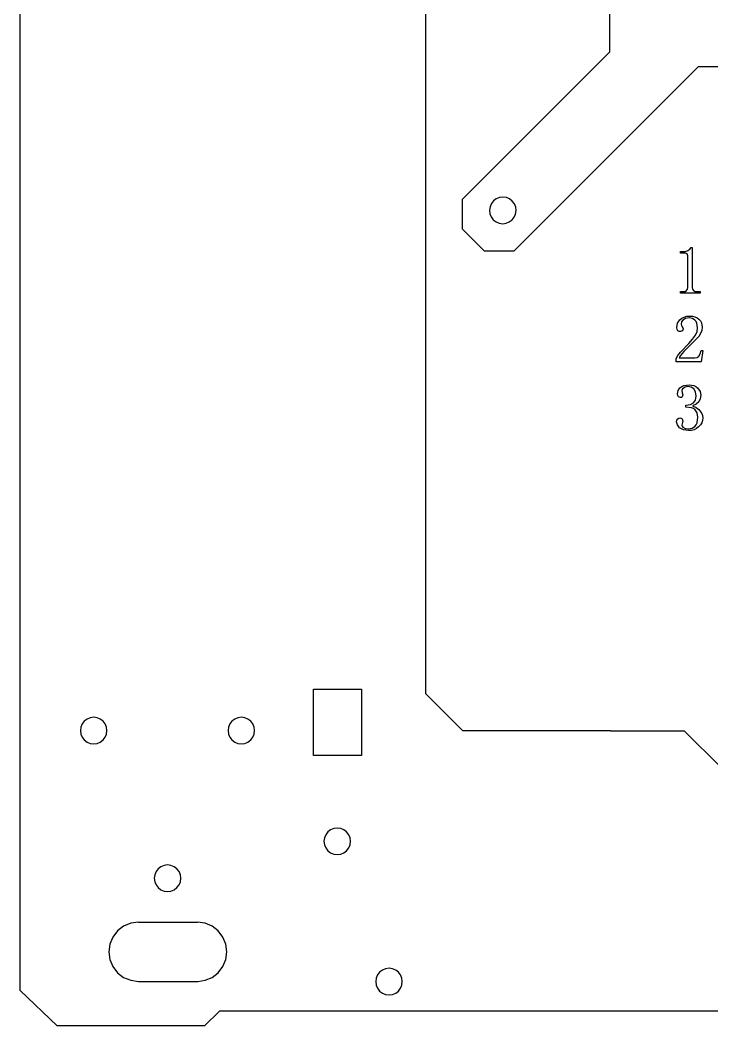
# Model space of a CAD drawing. Extents: x 23 to 722, y 14 to 384.
# Drawn here: x 23 to 116.8, y 13.8 to 150.1 of the extents above; entities that cross this region are included whole.
import ezdxf

# ---------------------------------------------------------------- set-up
doc = ezdxf.new("R2010")
doc.units = 0
doc.layers.get('0').update_dxf_attribs({"linetype": 'CONTINUOUS'})

msp = doc.modelspace()

# ---------------------------------------------------------------- linework, layer by layer
at = {"color": 7}
for p, q in [((23.024398, 18.615393), (23.024398, 378.807126)), ((78.024392, 58.807154), (78.024392, 338.80713)), ((102.954037, 145.807146), (102.954037, 165.807143)), ((82.954038, 125.807147), (102.954037, 145.807146)), ((89.954038, 118.807147), (114.954036, 143.807145)), ((114.954036, 143.807145), (270.954023, 143.807145)), ((82.954038, 125.807147), (82.954038, 121.807146)), ((87.185175, 125.604475), (86.894972, 125.234905)), ((87.561143, 125.886341), (87.185175, 125.604475)), ((87.997253, 126.061296), (87.561143, 125.886341)), ((88.463783, 126.117416), (87.997253, 126.061296)), ((88.928945, 126.050877), (88.463783, 126.117416)), ((89.361033, 125.866213), (88.928945, 126.050877)), ((89.730603, 125.57601), (89.361033, 125.866213)), ((90.012469, 125.200042), (89.730603, 125.57601)), ((86.710308, 124.802817), (86.643769, 124.337658)), ((86.643769, 124.337658), (86.699889, 123.871128)), ((86.894972, 125.234905), (86.710308, 124.802817)), ((90.187422, 124.763932), (90.012469, 125.200042)), ((90.177005, 123.832243), (90.243544, 124.297402)), ((90.243544, 124.297402), (90.187422, 124.763932)), ((86.699889, 123.871128), (86.874844, 123.435018)), ((86.874844, 123.435018), (87.156711, 123.05905)), ((87.156711, 123.05905), (87.526281, 122.768847)), ((87.526281, 122.768847), (87.958368, 122.584183)), ((88.890057, 122.573763), (89.326167, 122.748719)), ((89.326167, 122.748719), (89.702135, 123.030585)), ((89.702135, 123.030585), (89.992338, 123.400155)), ((89.992338, 123.400155), (90.177005, 123.832243)), ((82.954038, 121.807146), (85.954037, 118.807147)), ((87.958368, 122.584183), (88.423527, 122.517644)), ((88.423527, 122.517644), (88.890057, 122.573763)), ((88.024391, 118.807147), (85.954037, 118.807147)), ((89.954038, 118.807147), (88.024391, 118.807147)), ((112.512111, 118.509964), (112.512111, 118.728147)), ((112.512111, 118.728147), (112.839384, 118.728147)), ((112.839384, 118.728147), (113.223475, 118.764509)), ((113.223475, 118.764509), (113.539383, 118.873602)), ((113.539383, 118.873602), (113.787112, 119.055418)), ((113.787112, 119.055418), (113.966656, 119.309965)), ((113.966656, 119.309965), (114.112111, 119.309965)), ((114.112111, 119.309965), (114.112111, 113.891784)), ((113.166658, 118.509964), (112.512111, 118.509964)), ((113.439383, 118.428148), (113.166658, 118.509964)), ((113.530293, 118.18269), (113.439383, 118.428148)), ((113.530293, 113.891784), (113.530293, 118.18269)), ((112.512111, 113.091783), (112.512111, 113.309966)), ((112.512111, 113.309966), (112.839384, 113.309966)), ((112.839384, 113.309966), (113.141656, 113.346327)), ((113.141656, 113.346327), (113.357567, 113.45542)), ((113.357567, 113.45542), (113.487113, 113.637236)), ((113.487113, 113.637236), (113.530293, 113.891784)), ((114.112111, 113.891784), (114.155293, 113.637236)), ((114.155293, 113.637236), (114.284839, 113.45542)), ((114.284839, 113.45542), (114.500747, 113.346327)), ((114.500747, 113.346327), (114.803019, 113.309966)), ((114.803019, 113.309966), (115.166656, 113.309966)), ((115.166656, 113.309966), (115.166656, 113.091783)), ((115.166656, 113.091783), (112.512111, 113.091783)), ((112.139383, 109.028147), (112.439385, 109.491784)), ((112.439385, 109.491784), (112.725748, 109.714511)), ((112.675746, 109.209965), (112.621201, 108.909966)), ((112.839384, 109.45542), (112.675746, 109.209965)), ((112.725748, 109.714511), (113.039384, 109.873603)), ((113.212112, 109.6736), (112.839384, 109.45542)), ((113.039384, 109.873603), (113.380294, 109.969056)), ((113.675747, 109.746329), (113.212112, 109.6736)), ((113.380294, 109.969056), (113.748476, 110.000874)), ((114.130294, 109.6736), (113.675747, 109.746329)), ((113.748476, 110.000874), (114.141656, 109.973611)), ((114.475748, 109.45542), (114.130294, 109.6736)), ((114.141656, 109.973611), (114.484839, 109.891783)), ((114.634837, 109.266782), (114.475748, 109.45542)), ((114.484839, 109.891783), (114.77802, 109.755419)), ((114.748474, 109.028147), (114.634837, 109.266782)), ((114.77802, 109.755419), (115.021202, 109.56451)), ((115.021202, 109.56451), (115.212111, 109.332693)), ((115.212111, 109.332693), (115.348475, 109.073601)), ((115.348475, 109.073601), (115.457565, 108.473603)), ((112.039383, 108.437238), (112.139383, 109.028147)), ((112.075747, 108.182694), (112.039383, 108.437238)), ((112.184838, 108.000875), (112.075747, 108.182694)), ((112.321202, 107.919047), (112.184838, 108.000875)), ((112.512111, 107.891785), (112.321202, 107.919047)), ((112.784839, 107.982691), (112.512111, 107.891785)), ((112.621201, 108.909966), (112.657565, 108.709966)), ((112.657565, 108.709966), (112.766656, 108.546328)), ((112.766656, 108.546328), (112.848475, 108.419057)), ((112.875737, 108.255419), (112.784839, 107.982691)), ((112.848475, 108.419057), (112.875737, 108.255419)), ((114.539384, 107.400873), (114.764383, 107.914512)), ((114.839383, 108.400874), (114.748474, 109.028147)), ((114.764383, 107.914512), (114.839383, 108.400874)), ((115.405292, 108.057692), (115.248476, 107.64633)), ((115.457565, 108.473603), (115.405292, 108.057692)), ((114.621203, 106.837239), (112.993929, 105.191784)), ((113.639383, 106.291785), (114.164384, 106.859966)), ((114.164384, 106.859966), (114.539384, 107.400873)), ((114.987112, 107.23951), (114.621203, 106.837239)), ((115.248476, 107.64633), (114.987112, 107.23951)), ((112.159838, 104.641784), (112.521201, 105.109965)), ((112.521201, 105.109965), (113.639383, 106.291785)), ((112.993929, 105.191784), (112.541657, 104.662239)), ((115.191656, 104.900875), (115.312111, 105.346329)), ((115.312111, 105.346329), (115.530294, 105.346329)), ((115.530294, 105.346329), (115.312111, 103.782694)), ((111.930293, 104.255419), (112.159838, 104.641784)), ((111.930293, 103.782694), (111.930293, 104.255419)), ((115.312111, 103.782694), (111.930293, 103.782694)), ((112.541657, 104.662239), (112.330292, 104.328148)), ((112.330292, 104.328148), (114.475748, 104.328148)), ((114.475748, 104.328148), (114.773476, 104.391783)), ((114.773476, 104.391783), (115.012112, 104.582692)), ((115.012112, 104.582692), (115.191656, 104.900875)), ((112.112112, 99.45542), (112.193931, 99.891784)), ((112.193931, 99.891784), (112.439385, 100.255421)), ((112.439385, 100.255421), (112.69393, 100.44633)), ((112.69393, 100.44633), (112.984839, 100.582692)), ((112.80302, 100.146328), (112.69393, 99.891784)), ((112.69393, 99.891784), (112.766656, 99.600875)), ((112.766656, 99.600875), (112.839384, 99.34633)), ((113.148474, 100.364511), (112.80302, 100.146328)), ((112.984839, 100.582692), (113.675747, 100.691785)), ((113.530293, 100.437237), (113.148474, 100.364511)), ((113.98484, 100.364511), (113.530293, 100.437237)), ((113.675747, 100.691785), (114.330294, 100.582692)), ((114.330294, 100.146328), (113.98484, 100.364511)), ((114.330294, 100.582692), (114.603019, 100.44633)), ((114.575748, 99.719058), (114.330294, 100.146328)), ((114.657564, 99.164511), (114.575748, 99.719058)), ((114.603019, 100.44633), (114.839383, 100.255421)), ((114.839383, 100.255421), (115.166656, 99.791784)), ((115.166656, 99.791784), (115.275747, 99.273601)), ((112.148476, 99.228146), (112.112112, 99.45542)), ((112.257566, 99.055421), (112.148476, 99.228146)), ((112.512111, 98.946325), (112.257566, 99.055421)), ((112.655294, 98.97133), (112.512111, 98.946325)), ((112.757565, 99.04633), (112.655294, 98.97133)), ((112.839384, 99.34633), (112.757565, 99.04633)), ((113.859838, 98.005422), (114.30302, 98.237239)), ((114.30302, 98.237239), (114.56893, 98.623601)), ((114.56893, 98.623601), (114.657564, 99.164511)), ((114.993928, 98.382693), (114.641655, 98.059967)), ((115.205293, 98.787239), (114.993928, 98.382693)), ((115.275747, 99.273601), (115.205293, 98.787239)), ((113.239383, 97.928149), (113.859838, 98.005422)), ((113.239383, 97.673602), (113.239383, 97.928149)), ((114.012111, 97.582692), (113.239383, 97.673602)), ((114.296201, 97.469058), (114.012111, 97.582692)), ((114.641655, 98.059967), (114.148475, 97.819056)), ((114.148475, 97.819056), (114.657564, 97.609966)), ((114.51211, 97.309967), (114.296201, 97.469058)), ((114.784838, 96.873603), (114.51211, 97.309967)), ((114.657564, 97.609966), (115.021202, 97.346331)), ((114.875747, 96.291785), (114.784838, 96.873603)), ((115.021202, 97.346331), (115.40302, 96.809965)), ((115.40302, 96.809965), (115.498474, 96.521331)), ((112.003022, 95.673603), (112.039383, 95.900876)), ((112.103021, 95.25542), (112.003022, 95.673603)), ((112.039383, 95.900876), (112.148476, 96.073602)), ((112.148476, 96.073602), (112.293931, 96.182692)), ((112.293931, 96.182692), (112.439385, 96.219056)), ((112.439385, 96.219056), (112.69393, 96.109966)), ((112.69393, 96.109966), (112.80302, 95.955421)), ((112.80302, 95.564513), (112.69393, 95.237239)), ((112.80302, 95.955421), (112.839384, 95.782693)), ((112.839384, 95.782693), (112.80302, 95.564513)), ((114.650749, 95.269057), (114.775748, 95.546329)), ((114.775748, 95.546329), (114.875747, 96.291785)), ((115.39393, 95.546329), (115.223473, 95.250876)), ((115.496202, 95.869056), (115.39393, 95.546329)), ((115.530294, 96.219056), (115.496202, 95.869056)), ((115.498474, 96.521331), (115.530294, 96.219056)), ((112.403021, 94.873602), (112.103021, 95.25542)), ((112.641657, 94.698604), (112.403021, 94.873602)), ((112.921203, 94.573602), (112.641657, 94.698604)), ((112.69393, 95.237239), (112.730294, 95.091785)), ((112.730294, 95.091785), (112.839384, 94.94633)), ((112.839384, 94.94633), (113.148474, 94.782695)), ((113.603021, 94.473602), (112.921203, 94.573602)), ((113.148474, 94.782695), (113.566657, 94.728147)), ((113.566657, 94.728147), (114.084839, 94.809966)), ((114.016657, 94.50542), (113.603021, 94.473602)), ((114.384839, 94.600876), (114.016657, 94.50542)), ((114.084839, 94.809966), (114.475748, 95.05542)), ((114.707566, 94.759968), (114.384839, 94.600876)), ((114.475748, 95.05542), (114.650749, 95.269057)), ((114.984838, 94.982695), (114.707566, 94.759968)), ((115.223473, 95.250876), (114.984838, 94.982695)), ((62.774395, 50.457096), (62.774395, 59.457095)), ((62.774395, 59.457095), (69.274394, 59.457095)), ((69.274394, 59.457095), (69.274394, 50.457096)), ((83.024393, 53.807152), (78.024392, 58.807154)), ((31.434315, 54.727617), (31.254556, 54.293467)), ((31.720316, 55.10045), (31.434315, 54.727617)), ((32.093067, 55.386558), (31.720316, 55.10045)), ((32.527167, 55.566441), (32.093067, 55.386558)), ((32.993034, 55.627841), (32.527167, 55.566441)), ((33.458915, 55.566574), (32.993034, 55.627841)), ((33.893066, 55.386815), (33.458915, 55.566574)), ((34.265901, 55.100814), (33.893066, 55.386815)), ((34.552007, 54.728063), (34.265901, 55.100814)), ((34.731889, 54.293963), (34.552007, 54.728063)), ((51.44816, 54.727617), (51.268401, 54.293467)), ((51.734161, 55.10045), (51.44816, 54.727617)), ((52.106912, 55.386558), (51.734161, 55.10045)), ((52.541012, 55.566441), (52.106912, 55.386558)), ((53.006876, 55.627841), (52.541012, 55.566441)), ((53.47276, 55.566574), (53.006876, 55.627841)), ((53.906911, 55.386815), (53.47276, 55.566574)), ((54.279744, 55.100814), (53.906911, 55.386815)), ((54.565852, 54.728063), (54.279744, 55.100814)), ((54.745735, 54.293963), (54.565852, 54.728063)), ((31.254556, 54.293467), (31.193291, 53.827583)), ((31.193291, 53.827583), (31.254692, 53.361718)), ((31.254692, 53.361718), (31.434574, 52.927618)), ((34.552263, 52.928064), (34.732022, 53.362215)), ((34.79329, 53.828099), (34.731889, 54.293963)), ((34.732022, 53.362215), (34.79329, 53.828099)), ((51.268401, 54.293467), (51.207134, 53.827583)), ((51.207134, 53.827583), (51.268534, 53.361718)), ((51.268534, 53.361718), (51.448417, 52.927618)), ((54.566109, 52.928064), (54.745867, 53.362215)), ((54.807135, 53.828099), (54.745735, 54.293963)), ((54.745867, 53.362215), (54.807135, 53.828099)), ((103.02439, 53.807152), (83.024393, 53.807152)), ((103.02439, 53.807152), (113.024389, 53.807152)), ((113.024389, 53.807152), (118.024388, 48.807154)), ((31.434574, 52.927618), (31.72068, 52.554865)), ((31.72068, 52.554865), (32.093512, 52.268866)), ((32.093512, 52.268866), (32.527666, 52.089108)), ((32.527666, 52.089108), (32.993547, 52.02784)), ((32.993547, 52.02784), (33.459414, 52.08924)), ((33.459414, 52.08924), (33.893514, 52.269123)), ((33.893514, 52.269123), (34.266265, 52.555232)), ((34.266265, 52.555232), (34.552263, 52.928064)), ((51.448417, 52.927618), (51.734525, 52.554865)), ((51.734525, 52.554865), (52.107358, 52.268866)), ((52.107358, 52.268866), (52.541509, 52.089108)), ((52.541509, 52.089108), (53.007393, 52.02784)), ((53.007393, 52.02784), (53.473257, 52.08924)), ((53.473257, 52.08924), (53.907357, 52.269123)), ((53.907357, 52.269123), (54.280108, 52.555232)), ((54.280108, 52.555232), (54.566109, 52.928064)), ((69.274394, 50.457096), (62.774395, 50.457096)), ((64.448605, 39.717233), (64.268847, 39.283083)), ((64.734607, 40.090066), (64.448605, 39.717233)), ((65.107357, 40.376174), (64.734607, 40.090066)), ((65.541457, 40.556057), (65.107357, 40.376174)), ((66.007321, 40.617457), (65.541457, 40.556057)), ((66.473205, 40.55619), (66.007321, 40.617457)), ((66.907356, 40.376431), (66.473205, 40.55619)), ((67.280189, 40.090433), (66.907356, 40.376431)), ((67.566297, 39.717679), (67.280189, 40.090433)), ((67.74618, 39.283579), (67.566297, 39.717679)), ((64.268847, 39.283083), (64.207579, 38.817199)), ((64.207579, 38.817199), (64.268979, 38.351334)), ((64.268979, 38.351334), (64.448862, 37.917234)), ((67.566554, 37.91768), (67.746313, 38.351831)), ((67.80758, 38.817715), (67.74618, 39.283579)), ((67.746313, 38.351831), (67.80758, 38.817715)), ((64.448862, 37.917234), (64.734971, 37.544484)), ((64.734971, 37.544484), (65.107803, 37.258482)), ((65.107803, 37.258482), (65.541954, 37.078724)), ((65.541954, 37.078724), (66.007838, 37.017456)), ((66.007838, 37.017456), (66.473702, 37.078856)), ((66.473702, 37.078856), (66.907802, 37.258739)), ((66.907802, 37.258739), (67.280556, 37.544848)), ((67.280556, 37.544848), (67.566554, 37.91768)), ((42.534089, 35.552596), (42.099989, 35.372713)), ((42.999954, 35.613996), (42.534089, 35.552596)), ((43.465837, 35.552728), (42.999954, 35.613996)), ((43.899988, 35.37297), (43.465837, 35.552728)), ((41.261479, 34.279621), (41.200211, 33.813737)), ((41.441237, 34.713772), (41.261479, 34.279621)), ((41.727239, 35.086607), (41.441237, 34.713772)), ((42.099989, 35.372713), (41.727239, 35.086607)), ((44.272821, 35.086971), (43.899988, 35.37297)), ((44.558929, 34.714218), (44.272821, 35.086971)), ((44.738812, 34.280118), (44.558929, 34.714218)), ((44.800212, 33.814254), (44.738812, 34.280118)), ((41.200211, 33.813737), (41.261611, 33.347873)), ((41.261611, 33.347873), (41.441494, 32.913773)), ((41.441494, 32.913773), (41.727603, 32.541022)), ((44.273188, 32.541386), (44.559186, 32.914219)), ((44.559186, 32.914219), (44.738945, 33.34837)), ((44.738945, 33.34837), (44.800212, 33.814254)), ((41.727603, 32.541022), (42.100435, 32.255021)), ((42.100435, 32.255021), (42.534586, 32.075262)), ((42.534586, 32.075262), (43.00047, 32.013998)), ((43.00047, 32.013998), (43.466334, 32.075395)), ((43.466334, 32.075395), (43.900434, 32.255281)), ((43.900434, 32.255281), (44.273188, 32.541386)), ((37.050867, 27.308078), (36.222438, 26.672403)), ((38.01559, 27.707679), (37.050867, 27.308078)), ((39.050866, 27.843975), (38.01559, 27.707679)), ((39.050866, 27.843975), (47.046834, 27.843975)), ((48.08211, 27.707679), (47.046834, 27.843975)), ((49.046836, 27.308078), (48.08211, 27.707679)), ((49.875262, 26.672403), (49.046836, 27.308078)), ((36.222438, 26.672403), (35.586763, 25.843976)), ((50.510937, 25.843976), (49.875262, 26.672403)), ((35.187162, 24.879253), (35.050865, 23.843978)), ((35.586763, 25.843976), (35.187162, 24.879253)), ((50.910538, 24.879253), (50.510937, 25.843976)), ((51.046834, 23.843978), (50.910538, 24.879253)), ((35.050865, 23.843978), (35.187162, 22.808699)), ((50.910538, 22.808699), (51.046834, 23.843978)), ((35.187162, 22.808699), (35.586763, 21.843976)), ((35.586763, 21.843976), (36.222438, 21.015549)), ((49.875262, 21.015549), (50.510937, 21.843976)), ((50.510937, 21.843976), (50.910538, 22.808699)), ((36.222438, 21.015549), (37.050867, 20.379875)), ((49.046836, 20.379875), (49.875262, 21.015549)), ((71.465547, 20.707157), (71.285727, 20.273031)), ((71.751602, 21.079947), (71.465547, 20.707157)), ((72.124392, 21.366002), (71.751602, 21.079947)), ((72.558518, 21.545822), (72.124392, 21.366002)), ((73.024393, 21.607155), (72.558518, 21.545822)), ((73.490269, 21.545822), (73.024393, 21.607155)), ((73.924394, 21.366002), (73.490269, 21.545822)), ((74.297184, 21.079947), (73.924394, 21.366002)), ((74.583239, 20.707157), (74.297184, 21.079947)), ((74.76306, 20.273031), (74.583239, 20.707157)), ((37.050867, 20.379875), (38.01559, 19.980273)), ((38.01559, 19.980273), (39.050866, 19.843977)), ((39.050866, 19.843977), (47.113695, 19.843977)), ((47.113695, 19.843977), (48.08211, 19.980273)), ((48.08211, 19.980273), (49.046836, 20.379875)), ((71.285727, 20.273031), (71.224394, 19.807161)), ((71.224394, 19.807161), (71.285727, 19.341269)), ((71.285727, 19.341269), (71.465547, 18.907155)), ((74.583239, 18.907155), (74.76306, 19.341269)), ((74.824392, 19.807161), (74.76306, 20.273031)), ((74.76306, 19.341269), (74.824392, 19.807161)), ((28.024396, 13.807131), (23.024398, 18.615393)), ((71.465547, 18.907155), (71.751602, 18.534367)), ((71.751602, 18.534367), (72.124392, 18.248307)), ((72.124392, 18.248307), (72.558518, 18.068475)), ((72.558518, 18.068475), (73.024393, 18.007148)), ((73.024393, 18.007148), (73.490269, 18.068475)), ((73.490269, 18.068475), (73.924394, 18.248307)), ((73.924394, 18.248307), (74.297184, 18.534367)), ((74.297184, 18.534367), (74.583239, 18.907155)), ((50.024394, 15.807141), (48.024395, 13.807131)), ((366.024358, 15.807141), (50.024394, 15.807141)), ((48.024395, 13.807131), (28.024396, 13.807131))]:
    msp.add_line(p, q, dxfattribs=at)

doc.saveas('drawing.dxf')
